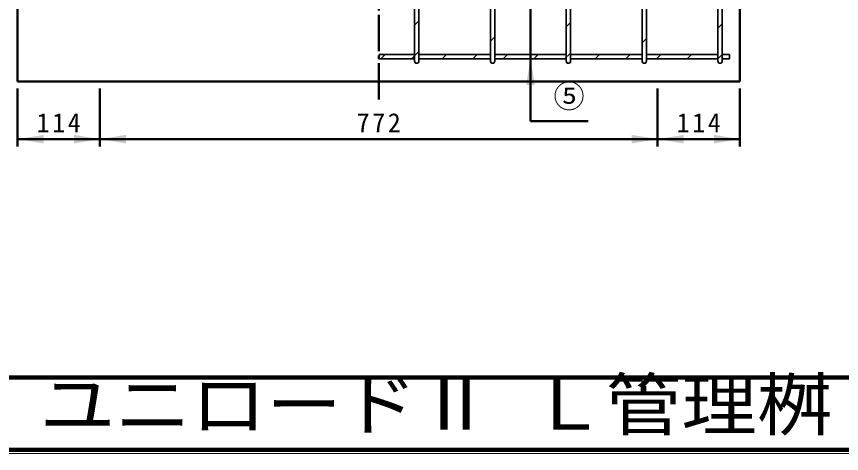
# Model space of a CAD drawing. Units: millimetres, scale not verified. Extents: x 100 to 4105, y 100 to 2870.
# Drawn here: x 1981 to 3124, y 100 to 705 of the extents above; entities that cross this region are included whole.
import ezdxf
from ezdxf.enums import TextEntityAlignment as Align

# ---------------------------------------------------------------- set-up
doc = ezdxf.new("R2010")
doc.units = ezdxf.units.MM
doc.header["$LTSCALE"] = 5
doc.linetypes.add('USER1', pattern=[13.4, 10, -1.2, 1, -1.2])
doc.layers.add('V-nasSTD', color=7, linetype='Continuous', lineweight=35)
doc.styles.add('ＭＳ ゴシック', font='')
doc.styles.get('ＭＳ ゴシック').set_extended_font_data('MS Gothic')

msp = doc.modelspace()

# ---------------------------------------------------------------- hatches: boundary and pattern name
at = {"layer": 'V-nasSTD'}
for points in [[(2686.969, 610.045), (2692.969, 646.045), (2698.969, 610.045)], [(2018.969, 541.045), (1982.969, 535.045), (2018.969, 529.045)], [(2060.969, 529.045), (2096.969, 535.045), (2060.969, 541.045)], [(2132.969, 541.045), (2096.969, 535.045), (2132.969, 529.045)], [(2832.969, 529.045), (2868.969, 535.045), (2832.969, 541.045)], [(2904.969, 541.045), (2868.969, 535.045), (2904.969, 529.045)], [(2946.969, 529.045), (2982.969, 535.045), (2946.969, 541.045)]]:
    msp.add_hatch(color=256, dxfattribs=at).paths.add_polyline_path(points)

# ---------------------------------------------------------------- linework, layer by layer
at = {"layer": 'V-nasSTD', "linetype": 'USER1', "lineweight": 50}
msp.add_line((2482.969, 590.045), (2482.969, 1632.045), dxfattribs=at)
at = {"layer": 'V-nasSTD', "lineweight": 50}
for p, q in [((1982.969, 1455.045), (1982.969, 615.045)), ((2982.969, 1455.045), (2982.969, 615.045)), ((2692.969, 560.045), (2692.969, 1420.045)), ((1982.969, 615.045), (2982.969, 615.045)), ((2982.969, 615.045), (2482.969, 615.045)), ((1982.969, 605.045), (1982.969, 525.045)), ((2096.969, 605.045), (2096.969, 525.045)), ((2868.969, 605.045), (2868.969, 525.045)), ((2982.969, 605.045), (2982.969, 525.045)), ((2692.969, 560.045), (2772.969, 560.045)), ((1982.969, 535.045), (2096.969, 535.045)), ((2096.969, 535.045), (2868.969, 535.045)), ((2868.969, 535.045), (2982.969, 535.045))]:
    msp.add_line(p, q, dxfattribs=at)
at = {"layer": 'V-nasSTD'}
for p, q in [((2532.469, 1433.045), (2532.469, 643.045)), ((2538.469, 1433.045), (2538.469, 643.045)), ((2637.469, 1433.045), (2637.469, 643.045)), ((2643.469, 1433.045), (2643.469, 643.045)), ((2742.469, 1433.045), (2742.469, 643.045)), ((2748.469, 1433.045), (2748.469, 643.045)), ((2847.469, 1433.045), (2847.469, 643.045)), ((2853.469, 1433.045), (2853.469, 643.045)), ((2952.469, 1433.045), (2952.469, 643.045)), ((2958.469, 1433.045), (2958.469, 643.045)), ((2532.469, 652.045), (2532.469, 750.045)), ((2538.469, 750.045), (2538.469, 652.045)), ((2637.469, 652.045), (2637.469, 750.045)), ((2643.469, 652.045), (2643.469, 750.045)), ((2742.469, 750.045), (2742.469, 652.045)), ((2748.469, 750.045), (2748.469, 652.045)), ((2847.469, 652.045), (2847.469, 750.045)), ((2853.469, 750.045), (2853.469, 652.045)), ((2952.469, 652.045), (2952.469, 750.045)), ((2958.469, 750.045), (2958.469, 652.045)), ((2532.469, 692.826), (2538.469, 698.826)), ((2742.469, 690.694), (2748.469, 696.694)), ((2952.469, 688.562), (2958.469, 694.562)), ((2637.469, 670.547), (2643.469, 676.547)), ((2847.469, 668.415), (2853.469, 674.415)), ((2532.469, 652.045), (2482.969, 652.045)), ((2482.969, 652.045), (2532.469, 652.045)), ((2485.688, 646.045), (2491.688, 652.045)), ((2528.115, 646.045), (2538.469, 656.399)), ((2637.469, 652.045), (2538.469, 652.045)), ((2538.469, 652.045), (2637.469, 652.045)), ((2570.541, 646.045), (2576.541, 652.045)), ((2612.968, 646.045), (2618.968, 652.045)), ((2742.469, 652.045), (2643.469, 652.045)), ((2742.469, 652.045), (2643.469, 652.045)), ((2655.394, 646.045), (2661.394, 652.045)), ((2697.82, 646.045), (2703.82, 652.045)), ((2740.247, 646.045), (2748.469, 654.267)), ((2847.469, 652.045), (2748.469, 652.045)), ((2748.469, 652.045), (2847.469, 652.045)), ((2782.673, 646.045), (2788.673, 652.045)), ((2825.1, 646.045), (2831.1, 652.045)), ((2952.469, 652.045), (2853.469, 652.045)), ((2853.469, 652.045), (2952.469, 652.045)), ((2867.526, 646.045), (2873.526, 652.045)), ((2909.952, 646.045), (2915.952, 652.045)), ((2952.379, 646.045), (2958.469, 652.135)), ((2958.469, 652.045), (2968.469, 652.045)), ((2958.469, 652.045), (2968.469, 652.045)), ((2968.469, 652.045), (2968.469, 646.045)), ((2968.469, 652.045), (2968.469, 646.045)), ((2532.469, 646.045), (2482.969, 646.045)), ((2532.469, 646.045), (2482.969, 646.045)), ((2532.469, 643.045), (2532.469, 646.045)), ((2637.469, 646.045), (2538.469, 646.045)), ((2538.469, 646.045), (2538.469, 643.045)), ((2637.469, 646.045), (2538.469, 646.045)), ((2637.469, 643.045), (2637.469, 646.045)), ((2742.469, 646.045), (2643.469, 646.045)), ((2742.469, 646.045), (2643.469, 646.045)), ((2643.469, 646.045), (2643.469, 643.045)), ((2742.469, 643.045), (2742.469, 646.045)), ((2847.469, 646.045), (2748.469, 646.045)), ((2847.469, 646.045), (2748.469, 646.045)), ((2748.469, 646.045), (2748.469, 643.045)), ((2847.469, 643.045), (2847.469, 646.045)), ((2952.469, 646.045), (2853.469, 646.045)), ((2952.469, 646.045), (2853.469, 646.045)), ((2853.469, 646.045), (2853.469, 643.045)), ((2952.469, 643.045), (2952.469, 646.045)), ((2958.469, 646.045), (2968.469, 646.045)), ((2968.469, 646.045), (2958.469, 646.045)), ((2958.469, 646.045), (2958.469, 643.045))]:
    msp.add_line(p, q, dxfattribs=at)
at = {"layer": 'V-nasSTD', "lineweight": 100}
for p, q in [((105, 205), (4100, 205)), ((105, 105), (4100, 105))]:
    msp.add_line(p, q, dxfattribs=at)
at = {"layer": 'V-nasSTD', "lineweight": 13}
msp.add_lwpolyline([(100, 100), (100, 2870), (4105, 2870), (4105, 100)], close=True, dxfattribs=at)
at = {"layer": 'V-nasSTD'}
for centre in [(2535.469, 643.045), (2535.469, 643.045), (2640.469, 643.045), (2640.469, 643.045), (2745.469, 643.045), (2745.469, 643.045), (2850.469, 643.045), (2850.469, 643.045), (2955.469, 643.045), (2955.469, 643.045), (2955.469, 643.045)]:
    msp.add_arc(centre, 3, 180, 0, dxfattribs=at)

# ---------------------------------------------------------------- texts
at = {"layer": 'V-nasSTD', "style": 'ＭＳ ゴシック'}
msp.add_text('⑤', height=31.67, dxfattribs=at).set_placement((2724.769, 610.245), align=Align.TOP_LEFT)
at = {"layer": 'V-nasSTD', "style": 'ＭＳ ゴシック', "width": 1.1}
msp.add_text('ユニロードⅡ Ｌ管理桝', height=69.65, dxfattribs=at).set_placement((2013.75, 202.47), align=Align.TOP_LEFT)
at = {"layer": 'V-nasSTD', "char_height": 26.39, "attachment_point": 1, "style": 'ＭＳ ゴシック'}
for s, insert in [('\\T1.2;114', (2009.369, 571.045)), ('\\T1.2;772', (2452.369, 571.045)), ('\\T1.2;114', (2895.369, 571.045))]:
    msp.add_mtext(s, dxfattribs=dict(at, insert=insert))

doc.saveas('drawing.dxf')
